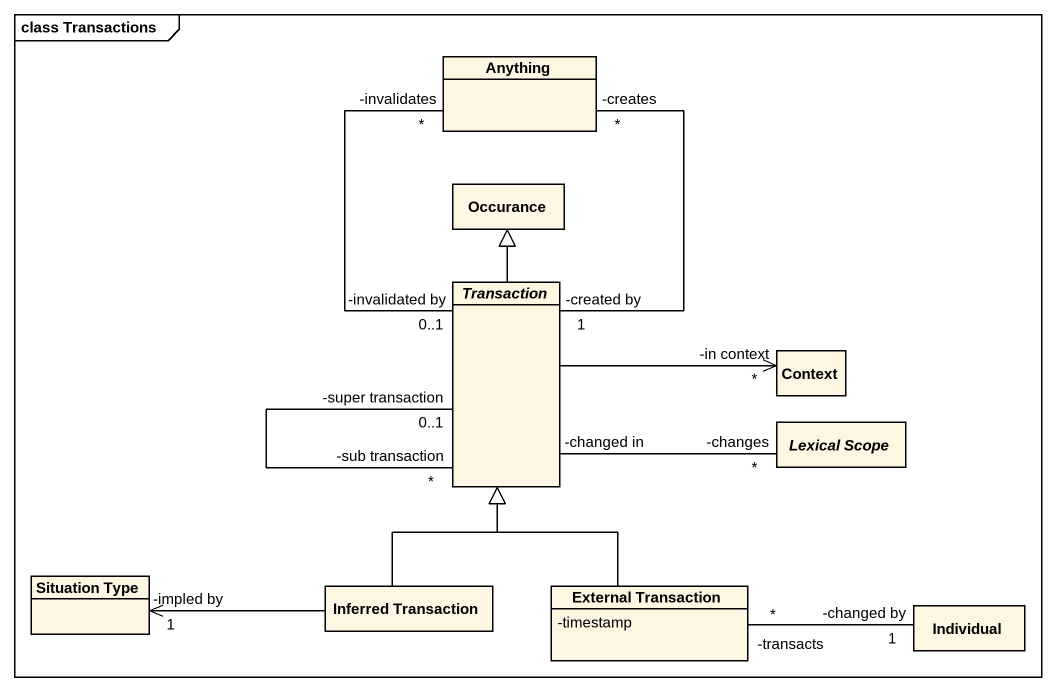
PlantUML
@startuml
mainframe class Transactions
hide circle
hide empty members
skinparam classAttributeIconSize 0
class Anything
class Occurance
abstract class Transaction
class Context
abstract class "Lexical Scope" as Lexical_Scope
class "Situation Type" as Situation_Type
class "Inferred Transaction" as Inferred_Transaction
class "External Transaction" as External_Transaction {
  -timestamp
}
class Individual
Transaction "-created by\n1" -up- "-creates\n*" Anything
Transaction "-invalidated by\n0..1" -up- "-invalidates\n*" Anything
Transaction -up-|> Occurance
Transaction "-sub transaction\n*" -- "-super transaction\n0..1" Transaction
Transaction -right-> "-in context\n*" Context
Transaction "-changed in" -right- "-changes\n*" Lexical_Scope
Inferred_Transaction -up-|> Transaction
Inferred_Transaction -left-> "-impled by\n1" Situation_Type
External_Transaction -up-|> Transaction
External_Transaction "-transacts\n*" -right- "-changed by\n1" Individual
@enduml
